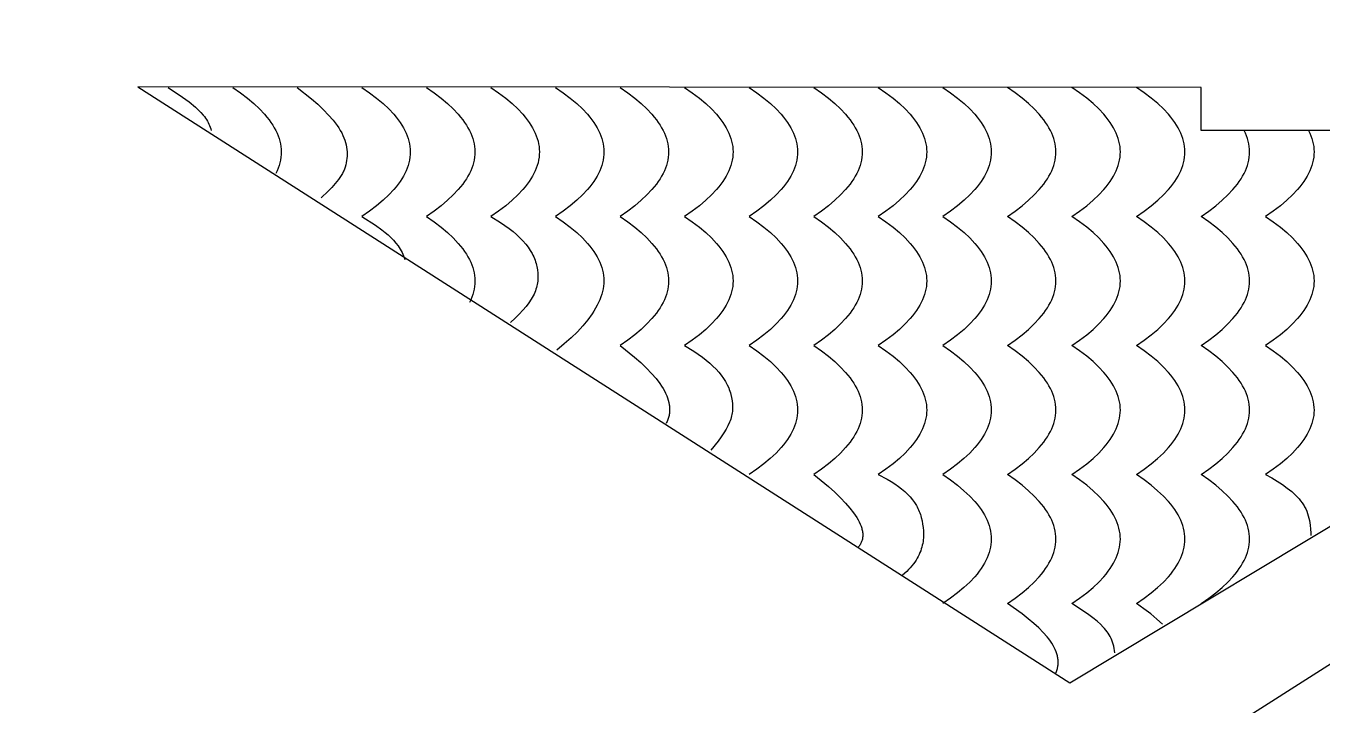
# Model space of a CAD drawing. Extents: x -831 to 1547, y -1426 to -385.
# Drawn here: x -67.2 to 23.2, y -857.3 to -809.9 of the extents above; entities that cross this region are included whole.
import ezdxf

# ---------------------------------------------------------------- set-up
doc = ezdxf.new("R2010")
doc.units = 0
doc.layers.add('CUT', color=18, linetype='CONTINUOUS')
doc.layers.add('ENGRAVE', color=1, linetype='CONTINUOUS')

msp = doc.modelspace()

# ---------------------------------------------------------------- linework, layer by layer
at = {"layer": 'CUT'}
for points in [[(334.842, -861.159), (254.442, -861.159), (174.042, -809.919), (133.842, -809.919), (93.642, -809.919), (13.242, -861.159), (-67.158, -861.159), (-67.158, -926.259), (93.474, -926.259), (133.842, -870.943), (174.211, -926.259), (334.842, -926.259)], [(74.689, -814.177), (26.757, -814.21), (26.757, -817.21), (14.757, -817.21), (14.757, -814.21), (-59.362, -814.177), (5.611, -855.743)]]:
    msp.add_lwpolyline(points, close=True, dxfattribs=at)
at = {"layer": 'ENGRAVE'}
for points in [[(-57.243, -814.209), (-56.244, -814.88), (-55.775, -815.225), (-55.344, -815.582), (-55.147, -815.766), (-54.963, -815.955), (-54.795, -816.148), (-54.717, -816.247), (-54.644, -816.348), (-54.576, -816.45), (-54.512, -816.553), (-54.453, -816.658), (-54.4, -816.765), (-54.352, -816.873), (-54.31, -816.983), (-54.273, -817.095), (-54.243, -817.209)], [(-52.743, -814.209), (-52.204, -814.584), (-51.712, -814.959), (-51.266, -815.334), (-50.868, -815.709), (-50.516, -816.084), (-50.358, -816.272), (-50.212, -816.459), (-50.077, -816.647), (-49.954, -816.834), (-49.843, -817.022), (-49.743, -817.209), (-49.655, -817.397), (-49.579, -817.584), (-49.514, -817.772), (-49.462, -817.959), (-49.421, -818.147), (-49.391, -818.334), (-49.374, -818.522), (-49.368, -818.709), (-49.374, -818.897), (-49.391, -819.084), (-49.421, -819.272), (-49.462, -819.459), (-49.515, -819.647), (-49.579, -819.834), (-49.655, -820.022), (-49.743, -820.209)], [(-48.243, -814.209), (-47.244, -815.001), (-46.806, -815.387), (-46.411, -815.765), (-46.056, -816.137), (-45.744, -816.501), (-45.473, -816.859), (-45.353, -817.035), (-45.243, -817.209), (-45.145, -817.382), (-45.06, -817.553), (-44.986, -817.722), (-44.924, -817.889), (-44.873, -818.054), (-44.832, -818.218), (-44.802, -818.38), (-44.781, -818.54), (-44.769, -818.699), (-44.766, -818.856), (-44.771, -819.011), (-44.784, -819.165), (-44.804, -819.317), (-44.831, -819.467), (-44.864, -819.616), (-44.903, -819.764), (-44.925, -819.837), (-44.951, -819.911), (-44.98, -819.984), (-45.013, -820.057), (-45.087, -820.203), (-45.172, -820.349), (-45.266, -820.493), (-45.368, -820.636), (-45.593, -820.915), (-45.836, -821.185), (-46.086, -821.441), (-46.569, -821.904)], [(-43.743, -814.209), (-43.204, -814.584), (-42.712, -814.959), (-42.266, -815.334), (-41.868, -815.709), (-41.516, -816.084), (-41.358, -816.272), (-41.212, -816.459), (-41.077, -816.647), (-40.954, -816.834), (-40.843, -817.022), (-40.743, -817.209), (-40.655, -817.397), (-40.579, -817.584), (-40.514, -817.772), (-40.462, -817.959), (-40.421, -818.147), (-40.391, -818.334), (-40.374, -818.522), (-40.368, -818.709), (-40.374, -818.897), (-40.391, -819.084), (-40.421, -819.272), (-40.462, -819.459), (-40.515, -819.647), (-40.579, -819.834), (-40.655, -820.022), (-40.743, -820.209), (-40.843, -820.397), (-40.954, -820.584), (-41.077, -820.772), (-41.212, -820.959), (-41.358, -821.147), (-41.516, -821.334), (-41.868, -821.709), (-42.266, -822.084), (-42.712, -822.459), (-43.204, -822.834), (-43.743, -823.209), (-42.789, -823.824), (-42.337, -824.148), (-42.122, -824.317), (-41.916, -824.492), (-41.72, -824.674), (-41.536, -824.864), (-41.365, -825.062), (-41.207, -825.269), (-41.134, -825.377), (-41.065, -825.487), (-41, -825.6), (-40.939, -825.716), (-40.883, -825.834), (-40.832, -825.956), (-40.785, -826.081), (-40.743, -826.209)], [(-39.243, -814.209), (-38.704, -814.584), (-38.212, -814.959), (-37.766, -815.334), (-37.368, -815.709), (-37.016, -816.084), (-36.858, -816.272), (-36.712, -816.459), (-36.577, -816.647), (-36.454, -816.834), (-36.343, -817.022), (-36.243, -817.209), (-36.155, -817.397), (-36.079, -817.584), (-36.014, -817.772), (-35.962, -817.959), (-35.921, -818.147), (-35.891, -818.334), (-35.874, -818.522), (-35.868, -818.709), (-35.874, -818.897), (-35.891, -819.084), (-35.921, -819.272), (-35.962, -819.459), (-36.015, -819.647), (-36.079, -819.834), (-36.155, -820.022), (-36.243, -820.209), (-36.343, -820.397), (-36.454, -820.584), (-36.577, -820.772), (-36.712, -820.959), (-36.858, -821.147), (-37.016, -821.334), (-37.368, -821.709), (-37.766, -822.084), (-38.212, -822.459), (-38.704, -822.834), (-39.243, -823.209), (-38.704, -823.584), (-38.212, -823.959), (-37.766, -824.334), (-37.368, -824.709), (-37.016, -825.084), (-36.858, -825.272), (-36.712, -825.459), (-36.577, -825.647), (-36.454, -825.834), (-36.343, -826.022), (-36.243, -826.209), (-36.155, -826.397), (-36.079, -826.584), (-36.014, -826.772), (-35.962, -826.959), (-35.921, -827.147), (-35.891, -827.334), (-35.874, -827.522), (-35.868, -827.709), (-35.874, -827.897), (-35.891, -828.084), (-35.921, -828.272), (-35.962, -828.459), (-36.015, -828.647), (-36.079, -828.834), (-36.155, -829.022), (-36.243, -829.209)], [(-34.743, -814.209), (-34.204, -814.584), (-33.712, -814.959), (-33.266, -815.334), (-32.868, -815.709), (-32.516, -816.084), (-32.358, -816.272), (-32.212, -816.459), (-32.077, -816.647), (-31.954, -816.834), (-31.843, -817.022), (-31.743, -817.209), (-31.655, -817.397), (-31.579, -817.584), (-31.514, -817.772), (-31.462, -817.959), (-31.421, -818.147), (-31.391, -818.334), (-31.374, -818.522), (-31.368, -818.709), (-31.374, -818.897), (-31.391, -819.084), (-31.421, -819.272), (-31.462, -819.459), (-31.515, -819.647), (-31.579, -819.834), (-31.655, -820.022), (-31.743, -820.209), (-31.843, -820.397), (-31.954, -820.584), (-32.077, -820.772), (-32.212, -820.959), (-32.358, -821.147), (-32.516, -821.334), (-32.868, -821.709), (-33.266, -822.084), (-33.712, -822.459), (-34.204, -822.834), (-34.743, -823.209), (-34.067, -823.626), (-33.47, -824.049), (-33.201, -824.262), (-32.951, -824.477), (-32.722, -824.694), (-32.512, -824.912), (-32.321, -825.131), (-32.151, -825.353), (-32, -825.575), (-31.869, -825.799), (-31.811, -825.912), (-31.757, -826.025), (-31.709, -826.138), (-31.666, -826.252), (-31.627, -826.366), (-31.594, -826.48), (-31.565, -826.595), (-31.541, -826.71), (-31.505, -826.939), (-31.48, -827.165), (-31.47, -827.388), (-31.47, -827.499), (-31.475, -827.61), (-31.484, -827.722), (-31.498, -827.833), (-31.516, -827.944), (-31.539, -828.056), (-31.568, -828.169), (-31.602, -828.282), (-31.642, -828.396), (-31.687, -828.511), (-31.739, -828.627), (-31.797, -828.745), (-31.861, -828.864), (-31.932, -828.984), (-32.095, -829.229), (-32.288, -829.483), (-32.511, -829.745), (-32.767, -830.016), (-33.058, -830.299), (-33.385, -830.594)], [(-30.243, -814.209), (-29.704, -814.584), (-29.212, -814.959), (-28.766, -815.334), (-28.368, -815.709), (-28.016, -816.084), (-27.858, -816.272), (-27.712, -816.459), (-27.577, -816.647), (-27.454, -816.834), (-27.343, -817.022), (-27.243, -817.209), (-27.155, -817.397), (-27.079, -817.584), (-27.014, -817.772), (-26.962, -817.959), (-26.921, -818.147), (-26.891, -818.334), (-26.874, -818.522), (-26.868, -818.709), (-26.874, -818.897), (-26.891, -819.084), (-26.921, -819.272), (-26.962, -819.459), (-27.015, -819.647), (-27.079, -819.834), (-27.155, -820.022), (-27.243, -820.209), (-27.343, -820.397), (-27.454, -820.584), (-27.577, -820.772), (-27.712, -820.959), (-27.858, -821.147), (-28.016, -821.334), (-28.368, -821.709), (-28.766, -822.084), (-29.212, -822.459), (-29.704, -822.834), (-30.243, -823.209), (-29.704, -823.584), (-29.212, -823.959), (-28.766, -824.334), (-28.368, -824.709), (-28.016, -825.084), (-27.858, -825.272), (-27.712, -825.459), (-27.577, -825.647), (-27.454, -825.834), (-27.343, -826.022), (-27.243, -826.209), (-27.155, -826.396), (-27.08, -826.582), (-27.016, -826.767), (-26.964, -826.952), (-26.924, -827.136), (-26.896, -827.32), (-26.879, -827.505), (-26.874, -827.69), (-26.88, -827.875), (-26.898, -828.061), (-26.928, -828.249), (-26.968, -828.437), (-27.02, -828.627), (-27.083, -828.819), (-27.158, -829.013), (-27.243, -829.209), (-27.34, -829.407), (-27.447, -829.606), (-27.567, -829.807), (-27.697, -830.008), (-27.993, -830.415), (-28.333, -830.827), (-28.72, -831.244), (-29.151, -831.666), (-29.628, -832.092), (-30.151, -832.524)], [(-25.743, -814.209), (-25.204, -814.584), (-24.712, -814.959), (-24.266, -815.334), (-23.868, -815.709), (-23.516, -816.084), (-23.358, -816.272), (-23.212, -816.459), (-23.077, -816.647), (-22.954, -816.834), (-22.843, -817.022), (-22.743, -817.209), (-22.655, -817.397), (-22.579, -817.584), (-22.514, -817.772), (-22.462, -817.959), (-22.421, -818.147), (-22.391, -818.334), (-22.374, -818.522), (-22.368, -818.709), (-22.374, -818.897), (-22.391, -819.084), (-22.421, -819.272), (-22.462, -819.459), (-22.515, -819.647), (-22.579, -819.834), (-22.655, -820.022), (-22.743, -820.209), (-22.843, -820.397), (-22.954, -820.584), (-23.077, -820.772), (-23.212, -820.959), (-23.358, -821.147), (-23.516, -821.334), (-23.868, -821.709), (-24.266, -822.084), (-24.712, -822.459), (-25.204, -822.834), (-25.743, -823.209), (-25.204, -823.584), (-24.712, -823.959), (-24.266, -824.334), (-23.868, -824.709), (-23.516, -825.084), (-23.358, -825.272), (-23.212, -825.459), (-23.077, -825.647), (-22.954, -825.834), (-22.843, -826.022), (-22.743, -826.209), (-22.655, -826.397), (-22.579, -826.584), (-22.514, -826.772), (-22.462, -826.959), (-22.421, -827.147), (-22.391, -827.334), (-22.374, -827.522), (-22.368, -827.709), (-22.374, -827.897), (-22.391, -828.084), (-22.421, -828.272), (-22.462, -828.459), (-22.515, -828.647), (-22.579, -828.834), (-22.655, -829.022), (-22.743, -829.209), (-22.843, -829.397), (-22.954, -829.584), (-23.077, -829.772), (-23.212, -829.959), (-23.358, -830.147), (-23.516, -830.334), (-23.868, -830.709), (-24.266, -831.084), (-24.712, -831.459), (-25.204, -831.834), (-25.743, -832.209), (-24.731, -833.013), (-24.29, -833.401), (-23.894, -833.781), (-23.54, -834.151), (-23.231, -834.513), (-22.965, -834.866), (-22.849, -835.039), (-22.743, -835.209), (-22.648, -835.378), (-22.565, -835.544), (-22.492, -835.709), (-22.43, -835.87), (-22.379, -836.03), (-22.339, -836.188), (-22.31, -836.343), (-22.299, -836.42), (-22.291, -836.496), (-22.286, -836.571), (-22.284, -836.647), (-22.284, -836.721), (-22.288, -836.795), (-22.294, -836.869), (-22.302, -836.941), (-22.313, -837.014), (-22.328, -837.086), (-22.344, -837.157), (-22.364, -837.227), (-22.386, -837.298), (-22.411, -837.367), (-22.439, -837.436), (-22.469, -837.505), (-22.503, -837.572), (-22.539, -837.64)], [(-21.243, -814.209), (-20.704, -814.584), (-20.212, -814.959), (-19.766, -815.334), (-19.368, -815.709), (-19.016, -816.084), (-18.858, -816.272), (-18.712, -816.459), (-18.577, -816.647), (-18.454, -816.834), (-18.343, -817.022), (-18.243, -817.209), (-18.155, -817.397), (-18.079, -817.584), (-18.014, -817.772), (-17.962, -817.959), (-17.921, -818.147), (-17.891, -818.334), (-17.874, -818.522), (-17.868, -818.709), (-17.874, -818.897), (-17.891, -819.084), (-17.921, -819.272), (-17.962, -819.459), (-18.015, -819.647), (-18.079, -819.834), (-18.155, -820.022), (-18.243, -820.209), (-18.343, -820.397), (-18.454, -820.584), (-18.577, -820.772), (-18.712, -820.959), (-18.858, -821.147), (-19.016, -821.334), (-19.368, -821.709), (-19.766, -822.084), (-20.212, -822.459), (-20.704, -822.834), (-21.243, -823.209), (-20.704, -823.584), (-20.212, -823.959), (-19.766, -824.334), (-19.368, -824.709), (-19.016, -825.084), (-18.858, -825.272), (-18.712, -825.459), (-18.577, -825.647), (-18.454, -825.834), (-18.343, -826.022), (-18.243, -826.209), (-18.155, -826.397), (-18.079, -826.584), (-18.014, -826.772), (-17.962, -826.959), (-17.921, -827.147), (-17.891, -827.334), (-17.874, -827.522), (-17.868, -827.709), (-17.874, -827.897), (-17.891, -828.084), (-17.921, -828.272), (-17.962, -828.459), (-18.015, -828.647), (-18.079, -828.834), (-18.155, -829.022), (-18.243, -829.209), (-18.343, -829.397), (-18.454, -829.584), (-18.577, -829.772), (-18.712, -829.959), (-18.858, -830.147), (-19.016, -830.334), (-19.368, -830.709), (-19.766, -831.084), (-20.212, -831.459), (-20.704, -831.834), (-21.243, -832.209), (-20.588, -832.609), (-20.005, -833.017), (-19.74, -833.224), (-19.493, -833.432), (-19.265, -833.643), (-19.054, -833.855), (-18.862, -834.069), (-18.687, -834.285), (-18.531, -834.503), (-18.392, -834.723), (-18.272, -834.945), (-18.169, -835.168), (-18.125, -835.281), (-18.085, -835.394), (-18.05, -835.507), (-18.019, -835.621), (-17.967, -835.846), (-17.928, -836.063), (-17.904, -836.276), (-17.897, -836.382), (-17.894, -836.487), (-17.895, -836.592), (-17.9, -836.697), (-17.91, -836.802), (-17.925, -836.907), (-17.944, -837.014), (-17.968, -837.121), (-17.997, -837.23), (-18.031, -837.341), (-18.07, -837.453), (-18.115, -837.567), (-18.222, -837.803), (-18.353, -838.049), (-18.509, -838.309), (-18.691, -838.583), (-18.9, -838.875), (-19.406, -839.517)], [(-16.743, -814.209), (-16.204, -814.584), (-15.712, -814.959), (-15.266, -815.334), (-14.868, -815.709), (-14.516, -816.084), (-14.358, -816.272), (-14.212, -816.459), (-14.077, -816.647), (-13.954, -816.834), (-13.843, -817.022), (-13.743, -817.209), (-13.655, -817.397), (-13.579, -817.584), (-13.514, -817.772), (-13.462, -817.959), (-13.421, -818.147), (-13.391, -818.334), (-13.374, -818.522), (-13.368, -818.709), (-13.374, -818.897), (-13.391, -819.084), (-13.421, -819.272), (-13.462, -819.459), (-13.515, -819.647), (-13.579, -819.834), (-13.655, -820.022), (-13.743, -820.209), (-13.843, -820.397), (-13.954, -820.584), (-14.077, -820.772), (-14.212, -820.959), (-14.358, -821.147), (-14.516, -821.334), (-14.868, -821.709), (-15.266, -822.084), (-15.712, -822.459), (-16.204, -822.834), (-16.743, -823.209), (-16.204, -823.584), (-15.712, -823.959), (-15.266, -824.334), (-14.868, -824.709), (-14.516, -825.084), (-14.358, -825.272), (-14.212, -825.459), (-14.077, -825.647), (-13.954, -825.834), (-13.843, -826.022), (-13.743, -826.209), (-13.655, -826.397), (-13.579, -826.584), (-13.514, -826.772), (-13.462, -826.959), (-13.421, -827.147), (-13.391, -827.334), (-13.374, -827.522), (-13.368, -827.709), (-13.374, -827.897), (-13.391, -828.084), (-13.421, -828.272), (-13.462, -828.459), (-13.515, -828.647), (-13.579, -828.834), (-13.655, -829.022), (-13.743, -829.209), (-13.843, -829.397), (-13.954, -829.584), (-14.077, -829.772), (-14.212, -829.959), (-14.358, -830.147), (-14.516, -830.334), (-14.868, -830.709), (-15.266, -831.084), (-15.712, -831.459), (-16.204, -831.834), (-16.743, -832.209), (-16.204, -832.584), (-15.712, -832.959), (-15.266, -833.334), (-14.868, -833.709), (-14.516, -834.084), (-14.358, -834.272), (-14.212, -834.459), (-14.077, -834.647), (-13.954, -834.834), (-13.843, -835.022), (-13.743, -835.209), (-13.655, -835.397), (-13.579, -835.584), (-13.514, -835.772), (-13.462, -835.959), (-13.421, -836.147), (-13.392, -836.334), (-13.374, -836.522), (-13.368, -836.709), (-13.374, -836.897), (-13.391, -837.084), (-13.421, -837.272), (-13.462, -837.459), (-13.515, -837.647), (-13.579, -837.834), (-13.655, -838.022), (-13.743, -838.209), (-13.843, -838.397), (-13.954, -838.584), (-14.077, -838.772), (-14.212, -838.959), (-14.358, -839.147), (-14.517, -839.334), (-14.868, -839.709), (-15.267, -840.084), (-15.712, -840.459), (-16.204, -840.834), (-16.743, -841.209)], [(-12.243, -814.209), (-11.704, -814.584), (-11.212, -814.959), (-10.766, -815.334), (-10.368, -815.709), (-10.016, -816.084), (-9.858, -816.272), (-9.712, -816.459), (-9.577, -816.647), (-9.454, -816.834), (-9.343, -817.022), (-9.243, -817.209), (-9.155, -817.397), (-9.079, -817.584), (-9.014, -817.772), (-8.962, -817.959), (-8.921, -818.147), (-8.891, -818.334), (-8.874, -818.522), (-8.868, -818.709), (-8.874, -818.897), (-8.891, -819.084), (-8.921, -819.272), (-8.962, -819.459), (-9.015, -819.647), (-9.079, -819.834), (-9.155, -820.022), (-9.243, -820.209), (-9.343, -820.397), (-9.454, -820.584), (-9.577, -820.772), (-9.712, -820.959), (-9.858, -821.147), (-10.016, -821.334), (-10.368, -821.709), (-10.766, -822.084), (-11.212, -822.459), (-11.704, -822.834), (-12.243, -823.209), (-11.704, -823.584), (-11.212, -823.959), (-10.766, -824.334), (-10.368, -824.709), (-10.016, -825.084), (-9.858, -825.272), (-9.712, -825.459), (-9.577, -825.647), (-9.454, -825.834), (-9.343, -826.022), (-9.243, -826.209), (-9.155, -826.397), (-9.079, -826.584), (-9.014, -826.772), (-8.962, -826.959), (-8.921, -827.147), (-8.891, -827.334), (-8.874, -827.522), (-8.868, -827.709), (-8.874, -827.897), (-8.891, -828.084), (-8.921, -828.272), (-8.962, -828.459), (-9.015, -828.647), (-9.079, -828.834), (-9.155, -829.022), (-9.243, -829.209), (-9.343, -829.397), (-9.454, -829.584), (-9.577, -829.772), (-9.712, -829.959), (-9.858, -830.147), (-10.016, -830.334), (-10.368, -830.709), (-10.766, -831.084), (-11.212, -831.459), (-11.704, -831.834), (-12.243, -832.209), (-11.704, -832.584), (-11.212, -832.959), (-10.767, -833.334), (-10.368, -833.709), (-10.016, -834.084), (-9.858, -834.272), (-9.712, -834.459), (-9.577, -834.647), (-9.454, -834.834), (-9.343, -835.022), (-9.243, -835.209), (-9.155, -835.397), (-9.079, -835.584), (-9.015, -835.772), (-8.962, -835.959), (-8.921, -836.147), (-8.892, -836.334), (-8.874, -836.522), (-8.868, -836.709), (-8.874, -836.897), (-8.891, -837.084), (-8.921, -837.272), (-8.962, -837.459), (-9.015, -837.647), (-9.079, -837.834), (-9.155, -838.022), (-9.243, -838.209), (-9.343, -838.397), (-9.454, -838.584), (-9.577, -838.772), (-9.712, -838.959), (-9.858, -839.147), (-10.017, -839.334), (-10.368, -839.709), (-10.767, -840.084), (-11.212, -840.459), (-11.704, -840.834), (-12.243, -841.209), (-11.223, -842.049), (-10.78, -842.446), (-10.383, -842.829), (-10.03, -843.196), (-9.723, -843.549), (-9.461, -843.887), (-9.346, -844.05), (-9.243, -844.209), (-9.151, -844.365), (-9.071, -844.517), (-9.001, -844.665), (-8.943, -844.81), (-8.897, -844.951), (-8.877, -845.02), (-8.861, -845.088), (-8.847, -845.155), (-8.837, -845.221), (-8.829, -845.286), (-8.824, -845.351), (-8.821, -845.414), (-8.822, -845.477), (-8.825, -845.538), (-8.831, -845.599), (-8.84, -845.659), (-8.852, -845.717), (-8.867, -845.775), (-8.884, -845.832), (-8.904, -845.888), (-8.927, -845.943), (-8.953, -845.997), (-8.982, -846.05), (-9.013, -846.102), (-9.048, -846.154), (-9.085, -846.204), (-9.125, -846.253)], [(-7.743, -814.209), (-7.204, -814.584), (-6.712, -814.959), (-6.266, -815.334), (-5.868, -815.709), (-5.516, -816.084), (-5.358, -816.272), (-5.212, -816.459), (-5.077, -816.647), (-4.954, -816.834), (-4.843, -817.022), (-4.743, -817.209), (-4.655, -817.397), (-4.579, -817.584), (-4.514, -817.772), (-4.462, -817.959), (-4.421, -818.147), (-4.391, -818.334), (-4.374, -818.522), (-4.368, -818.709), (-4.374, -818.897), (-4.391, -819.084), (-4.421, -819.272), (-4.462, -819.459), (-4.515, -819.647), (-4.579, -819.834), (-4.655, -820.022), (-4.743, -820.209), (-4.843, -820.397), (-4.954, -820.584), (-5.077, -820.772), (-5.212, -820.959), (-5.358, -821.147), (-5.516, -821.334), (-5.868, -821.709), (-6.266, -822.084), (-6.712, -822.459), (-7.204, -822.834), (-7.743, -823.209), (-7.204, -823.584), (-6.712, -823.959), (-6.266, -824.334), (-5.868, -824.709), (-5.516, -825.084), (-5.358, -825.272), (-5.212, -825.459), (-5.077, -825.647), (-4.954, -825.834), (-4.843, -826.022), (-4.743, -826.209), (-4.655, -826.397), (-4.579, -826.584), (-4.514, -826.772), (-4.462, -826.959), (-4.421, -827.147), (-4.391, -827.334), (-4.374, -827.522), (-4.368, -827.709), (-4.374, -827.897), (-4.391, -828.084), (-4.421, -828.272), (-4.462, -828.459), (-4.515, -828.647), (-4.579, -828.834), (-4.655, -829.022), (-4.743, -829.209), (-4.843, -829.397), (-4.954, -829.584), (-5.077, -829.772), (-5.212, -829.959), (-5.358, -830.147), (-5.516, -830.334), (-5.868, -830.709), (-6.266, -831.084), (-6.712, -831.459), (-7.204, -831.834), (-7.743, -832.209), (-7.204, -832.584), (-6.712, -832.959), (-6.267, -833.334), (-5.868, -833.709), (-5.516, -834.084), (-5.358, -834.272), (-5.212, -834.459), (-5.077, -834.647), (-4.954, -834.834), (-4.843, -835.022), (-4.743, -835.209), (-4.655, -835.397), (-4.579, -835.584), (-4.515, -835.772), (-4.462, -835.959), (-4.421, -836.147), (-4.392, -836.334), (-4.374, -836.522), (-4.368, -836.709), (-4.374, -836.897), (-4.391, -837.084), (-4.421, -837.272), (-4.462, -837.459), (-4.515, -837.647), (-4.579, -837.834), (-4.655, -838.022), (-4.743, -838.209), (-4.843, -838.397), (-4.954, -838.584), (-5.077, -838.772), (-5.212, -838.959), (-5.358, -839.147), (-5.517, -839.334), (-5.868, -839.709), (-6.267, -840.084), (-6.712, -840.459), (-7.204, -840.834), (-7.743, -841.209), (-7.133, -841.528), (-6.853, -841.694), (-6.589, -841.863), (-6.343, -842.036), (-6.113, -842.214), (-5.901, -842.395), (-5.705, -842.581), (-5.526, -842.77), (-5.363, -842.964), (-5.218, -843.161), (-5.089, -843.363), (-5.031, -843.465), (-4.978, -843.569), (-4.928, -843.673), (-4.883, -843.778), (-4.841, -843.884), (-4.805, -843.992), (-4.772, -844.1), (-4.743, -844.209), (-4.693, -844.432), (-4.65, -844.661), (-4.617, -844.896), (-4.596, -845.136), (-4.589, -845.38), (-4.591, -845.504), (-4.597, -845.629), (-4.608, -845.755), (-4.624, -845.881), (-4.645, -846.008), (-4.671, -846.137), (-4.703, -846.265), (-4.741, -846.395), (-4.786, -846.525), (-4.836, -846.655), (-4.894, -846.786), (-4.958, -846.918), (-5.03, -847.049), (-5.109, -847.181), (-5.196, -847.313), (-5.292, -847.445), (-5.395, -847.578), (-5.508, -847.71), (-5.629, -847.842), (-5.759, -847.974), (-6.049, -848.238)], [(-3.243, -814.209), (-2.704, -814.584), (-2.212, -814.959), (-1.766, -815.334), (-1.368, -815.709), (-1.016, -816.084), (-0.858, -816.272), (-0.712, -816.459), (-0.577, -816.647), (-0.454, -816.834), (-0.343, -817.022), (-0.243, -817.209), (-0.155, -817.397), (-0.079, -817.584), (-0.014, -817.772), (0.038, -817.959), (0.079, -818.147), (0.109, -818.334), (0.126, -818.522), (0.132, -818.709), (0.126, -818.897), (0.109, -819.084), (0.079, -819.272), (0.038, -819.459), (-0.015, -819.647), (-0.079, -819.834), (-0.155, -820.022), (-0.243, -820.209), (-0.343, -820.397), (-0.454, -820.584), (-0.577, -820.772), (-0.712, -820.959), (-0.858, -821.147), (-1.016, -821.334), (-1.368, -821.709), (-1.766, -822.084), (-2.212, -822.459), (-2.704, -822.834), (-3.243, -823.209), (-2.704, -823.584), (-2.212, -823.959), (-1.766, -824.334), (-1.368, -824.709), (-1.016, -825.084), (-0.858, -825.272), (-0.712, -825.459), (-0.577, -825.647), (-0.454, -825.834), (-0.343, -826.022), (-0.243, -826.209), (-0.155, -826.397), (-0.079, -826.584), (-0.014, -826.772), (0.038, -826.959), (0.079, -827.147), (0.109, -827.334), (0.126, -827.522), (0.132, -827.709), (0.126, -827.897), (0.109, -828.084), (0.079, -828.272), (0.038, -828.459), (-0.015, -828.647), (-0.079, -828.834), (-0.155, -829.022), (-0.243, -829.209), (-0.343, -829.397), (-0.454, -829.584), (-0.577, -829.772), (-0.712, -829.959), (-0.858, -830.147), (-1.016, -830.334), (-1.368, -830.709), (-1.766, -831.084), (-2.212, -831.459), (-2.704, -831.834), (-3.243, -832.209), (-2.704, -832.584), (-2.212, -832.959), (-1.767, -833.334), (-1.368, -833.709), (-1.016, -834.084), (-0.858, -834.272), (-0.712, -834.459), (-0.577, -834.647), (-0.454, -834.834), (-0.343, -835.022), (-0.243, -835.209), (-0.155, -835.397), (-0.079, -835.584), (-0.015, -835.772), (0.038, -835.959), (0.079, -836.147), (0.108, -836.334), (0.126, -836.522), (0.132, -836.709), (0.126, -836.897), (0.109, -837.084), (0.079, -837.272), (0.038, -837.459), (-0.015, -837.647), (-0.079, -837.834), (-0.155, -838.022), (-0.243, -838.209), (-0.343, -838.397), (-0.454, -838.584), (-0.577, -838.772), (-0.712, -838.959), (-0.858, -839.147), (-1.017, -839.334), (-1.368, -839.709), (-1.767, -840.084), (-2.212, -840.459), (-2.704, -840.834), (-3.243, -841.209), (-2.704, -841.584), (-2.212, -841.959), (-1.767, -842.334), (-1.368, -842.709), (-1.017, -843.084), (-0.858, -843.272), (-0.712, -843.459), (-0.577, -843.647), (-0.454, -843.834), (-0.343, -844.022), (-0.243, -844.209), (-0.155, -844.397), (-0.079, -844.584), (-0.015, -844.772), (0.038, -844.959), (0.079, -845.147), (0.108, -845.334), (0.126, -845.522), (0.132, -845.709), (0.126, -845.897), (0.109, -846.084), (0.079, -846.272), (0.038, -846.459), (-0.015, -846.647), (-0.079, -846.834), (-0.155, -847.022), (-0.243, -847.209), (-0.343, -847.397), (-0.454, -847.584), (-0.577, -847.772), (-0.712, -847.959), (-0.858, -848.147), (-1.017, -848.334), (-1.368, -848.709), (-1.767, -849.084), (-2.212, -849.459), (-2.704, -849.834), (-3.243, -850.209)], [(4.628, -855.069), (4.656, -855.004), (4.682, -854.939), (4.705, -854.874), (4.725, -854.808), (4.743, -854.743), (4.759, -854.676), (4.771, -854.61), (4.782, -854.542), (4.789, -854.475), (4.794, -854.407), (4.797, -854.339), (4.797, -854.271), (4.794, -854.202), (4.789, -854.133), (4.781, -854.063), (4.771, -853.993), (4.758, -853.923), (4.743, -853.852), (4.704, -853.71), (4.655, -853.566), (4.596, -853.42), (4.527, -853.274), (4.447, -853.125), (4.357, -852.976), (4.257, -852.825), (4.147, -852.673), (4.028, -852.521), (3.762, -852.215), (3.456, -851.905), (3.109, -851.588), (2.717, -851.263), (2.279, -850.926), (1.257, -850.209), (1.796, -849.834), (2.288, -849.459), (2.733, -849.084), (3.132, -848.709), (3.483, -848.334), (3.642, -848.147), (3.788, -847.959), (3.923, -847.772), (4.046, -847.584), (4.157, -847.397), (4.257, -847.209), (4.345, -847.022), (4.421, -846.834), (4.485, -846.647), (4.538, -846.459), (4.579, -846.272), (4.608, -846.084), (4.626, -845.897), (4.632, -845.709), (4.626, -845.522), (4.609, -845.334), (4.579, -845.147), (4.538, -844.959), (4.485, -844.772), (4.421, -844.584), (4.345, -844.397), (4.257, -844.209), (4.157, -844.022), (4.046, -843.834), (3.923, -843.647), (3.788, -843.459), (3.642, -843.272), (3.483, -843.084), (3.132, -842.709), (2.733, -842.334), (2.288, -841.959), (1.796, -841.584), (1.257, -841.209), (1.796, -840.834), (2.288, -840.459), (2.733, -840.084), (3.132, -839.709), (3.483, -839.334), (3.642, -839.147), (3.788, -838.959), (3.923, -838.772), (4.046, -838.584), (4.157, -838.397), (4.257, -838.209), (4.345, -838.022), (4.421, -837.834), (4.485, -837.647), (4.538, -837.459), (4.579, -837.272), (4.608, -837.084), (4.626, -836.897), (4.632, -836.709), (4.626, -836.522), (4.609, -836.334), (4.579, -836.147), (4.538, -835.959), (4.485, -835.772), (4.421, -835.584), (4.345, -835.397), (4.257, -835.209), (4.157, -835.022), (4.046, -834.834), (3.923, -834.647), (3.788, -834.459), (3.642, -834.272), (3.483, -834.084), (3.132, -833.709), (2.734, -833.334), (2.288, -832.959), (1.796, -832.584), (1.257, -832.209), (1.796, -831.834), (2.288, -831.459), (2.734, -831.084), (3.132, -830.709), (3.484, -830.334), (3.642, -830.147), (3.788, -829.959), (3.923, -829.772), (4.046, -829.584), (4.157, -829.397), (4.257, -829.209), (4.345, -829.022), (4.421, -828.834), (4.486, -828.647), (4.538, -828.459), (4.579, -828.272), (4.609, -828.084), (4.626, -827.897), (4.632, -827.709), (4.626, -827.522), (4.609, -827.334), (4.579, -827.147), (4.538, -826.959), (4.485, -826.772), (4.421, -826.584), (4.345, -826.397), (4.257, -826.209), (4.157, -826.022), (4.046, -825.834), (3.923, -825.647), (3.788, -825.459), (3.642, -825.272), (3.484, -825.084), (3.132, -824.709), (2.734, -824.334), (2.288, -823.959), (1.796, -823.584), (1.257, -823.209), (1.796, -822.834), (2.288, -822.459), (2.734, -822.084), (3.132, -821.709), (3.484, -821.334), (3.642, -821.147), (3.788, -820.959), (3.923, -820.772), (4.046, -820.584), (4.157, -820.397), (4.257, -820.209), (4.345, -820.022), (4.421, -819.834), (4.486, -819.647), (4.538, -819.459), (4.579, -819.272), (4.609, -819.084), (4.626, -818.897), (4.632, -818.709), (4.626, -818.522), (4.609, -818.334), (4.579, -818.147), (4.538, -817.959), (4.485, -817.772), (4.421, -817.584), (4.345, -817.397), (4.257, -817.209), (4.157, -817.022), (4.046, -816.834), (3.923, -816.647), (3.788, -816.459), (3.642, -816.272), (3.484, -816.084), (3.132, -815.709), (2.734, -815.334), (2.288, -814.959), (1.796, -814.584), (1.257, -814.209)], [(8.757, -853.645), (8.736, -853.485), (8.71, -853.331), (8.676, -853.183), (8.637, -853.04), (8.592, -852.902), (8.541, -852.769), (8.484, -852.64), (8.422, -852.516), (8.355, -852.396), (8.282, -852.28), (8.205, -852.168), (8.123, -852.059), (8.036, -851.953), (7.945, -851.85), (7.751, -851.651), (7.541, -851.461), (7.317, -851.278), (6.833, -850.924), (5.757, -850.209), (6.296, -849.834), (6.788, -849.459), (7.233, -849.084), (7.632, -848.709), (7.983, -848.334), (8.142, -848.147), (8.288, -847.959), (8.423, -847.772), (8.546, -847.584), (8.657, -847.397), (8.757, -847.209), (8.845, -847.022), (8.921, -846.834), (8.985, -846.647), (9.038, -846.459), (9.079, -846.272), (9.108, -846.084), (9.126, -845.897), (9.132, -845.709), (9.126, -845.522), (9.109, -845.334), (9.079, -845.147), (9.038, -844.959), (8.985, -844.772), (8.921, -844.584), (8.845, -844.397), (8.757, -844.209), (8.657, -844.022), (8.546, -843.834), (8.423, -843.647), (8.288, -843.459), (8.142, -843.272), (7.983, -843.084), (7.632, -842.709), (7.233, -842.334), (6.788, -841.959), (6.296, -841.584), (5.757, -841.209), (6.296, -840.834), (6.788, -840.459), (7.233, -840.084), (7.632, -839.709), (7.983, -839.334), (8.142, -839.147), (8.288, -838.959), (8.423, -838.772), (8.546, -838.584), (8.657, -838.397), (8.757, -838.209), (8.845, -838.022), (8.921, -837.834), (8.985, -837.647), (9.038, -837.459), (9.079, -837.272), (9.108, -837.084), (9.126, -836.897), (9.132, -836.709), (9.126, -836.522), (9.109, -836.334), (9.079, -836.147), (9.038, -835.959), (8.985, -835.772), (8.921, -835.584), (8.845, -835.397), (8.757, -835.209), (8.657, -835.022), (8.546, -834.834), (8.423, -834.647), (8.288, -834.459), (8.142, -834.272), (7.983, -834.084), (7.632, -833.709), (7.234, -833.334), (6.788, -832.959), (6.296, -832.584), (5.757, -832.209), (6.296, -831.834), (6.788, -831.459), (7.234, -831.084), (7.632, -830.709), (7.984, -830.334), (8.142, -830.147), (8.288, -829.959), (8.423, -829.772), (8.546, -829.584), (8.657, -829.397), (8.757, -829.209), (8.845, -829.022), (8.921, -828.834), (8.986, -828.647), (9.038, -828.459), (9.079, -828.272), (9.109, -828.084), (9.126, -827.897), (9.132, -827.709), (9.126, -827.522), (9.109, -827.334), (9.079, -827.147), (9.038, -826.959), (8.985, -826.772), (8.921, -826.584), (8.845, -826.397), (8.757, -826.209), (8.657, -826.022), (8.546, -825.834), (8.423, -825.647), (8.288, -825.459), (8.142, -825.272), (7.984, -825.084), (7.632, -824.709), (7.234, -824.334), (6.788, -823.959), (6.296, -823.584), (5.757, -823.209), (6.296, -822.834), (6.788, -822.459), (7.234, -822.084), (7.632, -821.709), (7.984, -821.334), (8.142, -821.147), (8.288, -820.959), (8.423, -820.772), (8.546, -820.584), (8.657, -820.397), (8.757, -820.209), (8.845, -820.022), (8.921, -819.834), (8.986, -819.647), (9.038, -819.459), (9.079, -819.272), (9.109, -819.084), (9.126, -818.897), (9.132, -818.709), (9.126, -818.522), (9.109, -818.334), (9.079, -818.147), (9.038, -817.959), (8.985, -817.772), (8.921, -817.584), (8.845, -817.397), (8.757, -817.209), (8.657, -817.022), (8.546, -816.834), (8.423, -816.647), (8.288, -816.459), (8.142, -816.272), (7.984, -816.084), (7.632, -815.709), (7.234, -815.334), (6.788, -814.959), (6.296, -814.584), (5.757, -814.209)], [(12.071, -851.649), (11.682, -851.289), (11.25, -850.929), (10.775, -850.569), (10.257, -850.209), (10.796, -849.834), (11.288, -849.459), (11.733, -849.084), (12.132, -848.709), (12.483, -848.334), (12.642, -848.147), (12.788, -847.959), (12.923, -847.772), (13.046, -847.584), (13.157, -847.397), (13.257, -847.209), (13.345, -847.022), (13.421, -846.834), (13.485, -846.647), (13.538, -846.459), (13.579, -846.272), (13.608, -846.084), (13.626, -845.897), (13.632, -845.709), (13.626, -845.522), (13.609, -845.334), (13.579, -845.147), (13.538, -844.959), (13.485, -844.772), (13.421, -844.584), (13.345, -844.397), (13.257, -844.209), (13.157, -844.022), (13.046, -843.834), (12.923, -843.647), (12.788, -843.459), (12.642, -843.272), (12.483, -843.084), (12.132, -842.709), (11.733, -842.334), (11.288, -841.959), (10.796, -841.584), (10.257, -841.209), (10.796, -840.834), (11.288, -840.459), (11.733, -840.084), (12.132, -839.709), (12.483, -839.334), (12.642, -839.147), (12.788, -838.959), (12.923, -838.772), (13.046, -838.584), (13.157, -838.397), (13.257, -838.209), (13.345, -838.022), (13.421, -837.834), (13.485, -837.647), (13.538, -837.459), (13.579, -837.272), (13.608, -837.084), (13.626, -836.897), (13.632, -836.709), (13.626, -836.522), (13.609, -836.334), (13.579, -836.147), (13.538, -835.959), (13.485, -835.772), (13.421, -835.584), (13.345, -835.397), (13.257, -835.209), (13.157, -835.022), (13.046, -834.834), (12.923, -834.647), (12.788, -834.459), (12.642, -834.272), (12.483, -834.084), (12.132, -833.709), (11.734, -833.334), (11.288, -832.959), (10.796, -832.584), (10.257, -832.209), (10.796, -831.834), (11.288, -831.459), (11.734, -831.084), (12.132, -830.709), (12.484, -830.334), (12.642, -830.147), (12.788, -829.959), (12.923, -829.772), (13.046, -829.584), (13.157, -829.397), (13.257, -829.209), (13.345, -829.022), (13.421, -828.834), (13.486, -828.647), (13.538, -828.459), (13.579, -828.272), (13.609, -828.084), (13.626, -827.897), (13.632, -827.709), (13.626, -827.522), (13.609, -827.334), (13.579, -827.147), (13.538, -826.959), (13.485, -826.772), (13.421, -826.584), (13.345, -826.397), (13.257, -826.209), (13.157, -826.022), (13.046, -825.834), (12.923, -825.647), (12.788, -825.459), (12.642, -825.272), (12.484, -825.084), (12.132, -824.709), (11.734, -824.334), (11.288, -823.959), (10.796, -823.584), (10.257, -823.209), (10.796, -822.834), (11.288, -822.459), (11.734, -822.084), (12.132, -821.709), (12.484, -821.334), (12.642, -821.147), (12.788, -820.959), (12.923, -820.772), (13.046, -820.584), (13.157, -820.397), (13.257, -820.209), (13.345, -820.022), (13.421, -819.834), (13.486, -819.647), (13.538, -819.459), (13.579, -819.272), (13.609, -819.084), (13.626, -818.897), (13.632, -818.709), (13.626, -818.522), (13.609, -818.334), (13.579, -818.147), (13.538, -817.959), (13.485, -817.772), (13.421, -817.584), (13.345, -817.397), (13.257, -817.209), (13.157, -817.022), (13.046, -816.834), (12.923, -816.647), (12.788, -816.459), (12.642, -816.272), (12.484, -816.084), (12.132, -815.709), (11.734, -815.334), (11.288, -814.959), (10.796, -814.584), (10.257, -814.209)], [(14.757, -850.209), (15.296, -849.834), (15.788, -849.459), (16.234, -849.084), (16.632, -848.709), (16.984, -848.334), (17.142, -848.147), (17.288, -847.959), (17.423, -847.772), (17.546, -847.584), (17.657, -847.397), (17.757, -847.209), (17.845, -847.022), (17.921, -846.834), (17.986, -846.647), (18.038, -846.459), (18.079, -846.272), (18.109, -846.084), (18.126, -845.897), (18.132, -845.709), (18.126, -845.522), (18.109, -845.334), (18.079, -845.147), (18.038, -844.959), (17.985, -844.772), (17.921, -844.584), (17.845, -844.397), (17.757, -844.209), (17.657, -844.022), (17.546, -843.834), (17.423, -843.647), (17.288, -843.459), (17.142, -843.272), (16.984, -843.084), (16.632, -842.709), (16.234, -842.334), (15.788, -841.959), (15.296, -841.584), (14.757, -841.209), (15.296, -840.834), (15.788, -840.459), (16.233, -840.084), (16.632, -839.709), (16.983, -839.334), (17.142, -839.147), (17.288, -838.959), (17.423, -838.772), (17.546, -838.584), (17.657, -838.397), (17.757, -838.209), (17.845, -838.022), (17.921, -837.834), (17.985, -837.647), (18.038, -837.459), (18.079, -837.272), (18.108, -837.084), (18.126, -836.897), (18.132, -836.709), (18.126, -836.522), (18.109, -836.334), (18.079, -836.147), (18.038, -835.959), (17.985, -835.772), (17.921, -835.584), (17.845, -835.397), (17.757, -835.209), (17.657, -835.022), (17.546, -834.834), (17.423, -834.647), (17.288, -834.459), (17.142, -834.272), (16.983, -834.084), (16.632, -833.709), (16.234, -833.334), (15.788, -832.959), (15.296, -832.584), (14.757, -832.209), (15.296, -831.834), (15.788, -831.459), (16.234, -831.084), (16.632, -830.709), (16.984, -830.334), (17.142, -830.147), (17.288, -829.959), (17.423, -829.772), (17.546, -829.584), (17.657, -829.397), (17.757, -829.209), (17.845, -829.022), (17.921, -828.834), (17.986, -828.647), (18.038, -828.459), (18.079, -828.272), (18.109, -828.084), (18.126, -827.897), (18.132, -827.709), (18.126, -827.522), (18.109, -827.334), (18.079, -827.147), (18.038, -826.959), (17.985, -826.772), (17.921, -826.584), (17.845, -826.397), (17.757, -826.209), (17.657, -826.022), (17.546, -825.834), (17.423, -825.647), (17.288, -825.459), (17.142, -825.272), (16.984, -825.084), (16.632, -824.709), (16.234, -824.334), (15.788, -823.959), (15.296, -823.584), (14.757, -823.209), (15.296, -822.834), (15.788, -822.459), (16.234, -822.084), (16.632, -821.709), (16.984, -821.334), (17.142, -821.147), (17.288, -820.959), (17.423, -820.772), (17.546, -820.584), (17.657, -820.397), (17.757, -820.209), (17.845, -820.022), (17.921, -819.834), (17.986, -819.647), (18.038, -819.459), (18.079, -819.272), (18.109, -819.084), (18.126, -818.897), (18.132, -818.709), (18.126, -818.522), (18.109, -818.334), (18.079, -818.147), (18.038, -817.959), (17.985, -817.772), (17.921, -817.584), (17.845, -817.397), (17.757, -817.209)], [(22.257, -817.209), (22.345, -817.397), (22.421, -817.584), (22.486, -817.772), (22.538, -817.959), (22.579, -818.147), (22.609, -818.334), (22.626, -818.522), (22.632, -818.709), (22.626, -818.897), (22.609, -819.084), (22.579, -819.272), (22.538, -819.459), (22.485, -819.647), (22.421, -819.834), (22.345, -820.022), (22.257, -820.209), (22.157, -820.397), (22.046, -820.584), (21.923, -820.772), (21.788, -820.959), (21.642, -821.147), (21.484, -821.334), (21.132, -821.709), (20.734, -822.084), (20.288, -822.459), (19.796, -822.834), (19.257, -823.209), (19.796, -823.584), (20.288, -823.959), (20.734, -824.334), (21.132, -824.709), (21.484, -825.084), (21.642, -825.272), (21.788, -825.459), (21.923, -825.647), (22.046, -825.834), (22.157, -826.022), (22.257, -826.209), (22.345, -826.397), (22.421, -826.584), (22.486, -826.772), (22.538, -826.959), (22.579, -827.147), (22.609, -827.334), (22.626, -827.522), (22.632, -827.709), (22.626, -827.897), (22.609, -828.084), (22.579, -828.272), (22.538, -828.459), (22.485, -828.647), (22.421, -828.834), (22.345, -829.022), (22.257, -829.209), (22.157, -829.397), (22.046, -829.584), (21.923, -829.772), (21.788, -829.959), (21.642, -830.147), (21.484, -830.334), (21.132, -830.709), (20.734, -831.084), (20.288, -831.459), (19.796, -831.834), (19.257, -832.209), (19.796, -832.584), (20.288, -832.959), (20.733, -833.334), (21.132, -833.709), (21.484, -834.084), (21.642, -834.272), (21.788, -834.459), (21.923, -834.647), (22.046, -834.834), (22.157, -835.022), (22.257, -835.209), (22.345, -835.397), (22.421, -835.584), (22.485, -835.772), (22.538, -835.959), (22.579, -836.147), (22.608, -836.334), (22.626, -836.522), (22.632, -836.709), (22.626, -836.897), (22.609, -837.084), (22.579, -837.272), (22.538, -837.459), (22.485, -837.647), (22.421, -837.834), (22.345, -838.022), (22.257, -838.209), (22.157, -838.397), (22.046, -838.584), (21.923, -838.772), (21.788, -838.959), (21.642, -839.147), (21.483, -839.334), (21.132, -839.709), (20.733, -840.084), (20.288, -840.459), (19.796, -840.834), (19.257, -841.209), (19.681, -841.437), (20.075, -841.67), (20.439, -841.909), (20.772, -842.152), (21.075, -842.4), (21.348, -842.653), (21.473, -842.781), (21.59, -842.911), (21.7, -843.042), (21.803, -843.174), (21.851, -843.242), (21.896, -843.312), (21.939, -843.384), (21.98, -843.458), (22.055, -843.61), (22.121, -843.768), (22.178, -843.929), (22.228, -844.093), (22.271, -844.256), (22.307, -844.417), (22.361, -844.73), (22.394, -845.016), (22.409, -845.264), (22.411, -845.459)]]:
    msp.add_lwpolyline(points, dxfattribs=at)

doc.saveas('drawing.dxf')
